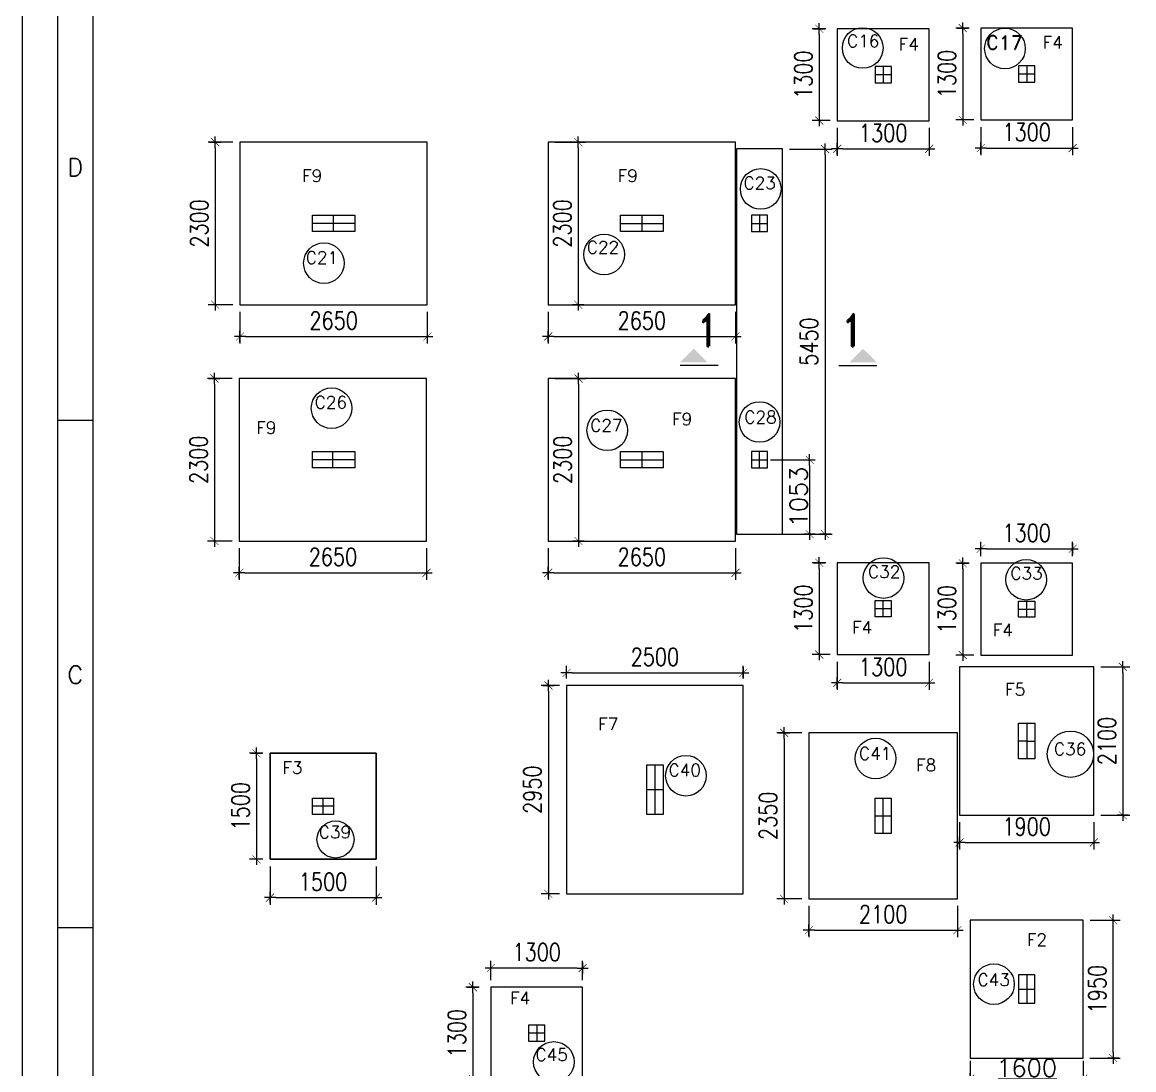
# Model space of a CAD drawing. Extents: x -135417 to 231627, y -456934 to -124458.
# Drawn here: x -59519 to -43793, y -256289 to -241468 of the extents above; entities that cross this region are included whole.
import ezdxf
from ezdxf.enums import TextEntityAlignment as Align

# ---------------------------------------------------------------- set-up
doc = ezdxf.new("R2010")
doc.units = 0
doc.header["$LTSCALE"] = 1000
doc.header["$MEASUREMENT"] = 0
doc.layers.get('0').update_dxf_attribs({"linetype": 'CONTINUOUS'})
doc.layers.get('DEFPOINTS').update_dxf_attribs({"linetype": 'CONTINUOUS'})
for name, color, linetype in [('CENLI', 8, 'CONTINUOUS'), ('CIR', 1, 'CONTINUOUS'), ('CO', 3, 'CONTINUOUS'), ('COL-TEXT', 4, 'CONTINUOUS'), ('DIM', 9, 'CONTINUOUS'), ('ECPL', 5, 'CONTINUOUS'), ('FOOT', 4, 'CONTINUOUS'), ('SECT', 6, 'CONTINUOUS'), ('TXT1', 2, 'CONTINUOUS')]:
    doc.layers.add(name, color=color, linetype=linetype)
doc.styles.add('RO', font='romans.shx', dxfattribs={"width": 0.8, "height": 250})
doc.styles.add('ROMAND', font='romand.shx')
doc.styles.add('ROMANS', font='r.shx', dxfattribs={"height": 250})
doc.styles.add('STYLE1', font='romans.shx', dxfattribs={"height": 150})
doc.dimstyles.new('1', dxfattribs={"dimtxt": 150, "dimasz": 100, "dimexe": 50, "dimexo": 50, "dimgap": 50, "dimtad": 1, "dimdec": 0, "dimzin": 1, "dimtxsty": 'STYLE1', "dimblk1": 'ARCHTICK', "dimblk2": 'ARCHTICK', "dimsah": 1, "dimcen": 0, "dimdle": 50, "dimclrd": 7, "dimclre": 7, "dimclrt": 7, "dimazin": 3, "dimtfac": 1, "dimtdec": 0, "dimtofl": 0, "dimtmove": 0, "dimatfit": 3, "dimtolj": 1, "dimtzin": 1})
doc.dimstyles.new('INT25', dxfattribs={"dimscale": 0, "dimtxt": 150, "dimasz": 80, "dimexe": 100, "dimexo": 100, "dimgap": 100, "dimtad": 1, "dimdec": 0, "dimzin": 1, "dimtxsty": 'RO', "dimblk": 'DIMTICK', "dimcen": -100, "dimclrd": 5, "dimclre": 5, "dimclrt": 4, "dimazin": 3, "dimtfac": 1, "dimtdec": 0, "dimtix": 1, "dimtofl": 0, "dimtmove": 0, "dimatfit": 3, "dimtolj": 1, "dimtzin": 0})

# ---------------------------------------------------------------- blocks, each defined once
blk = doc.blocks.new('DIMTICK')
for p, q in [((-1, 0), (1, 0)), ((0, 1), (0, -1))]:
    blk.add_line(p, q)
at = {"color": 2, "const_width": 0.1}
blk.add_lwpolyline([(0.71, 0.71), (-0.71, -0.71)], dxfattribs=at)
blk = doc.blocks.new('*D340')
at = {"color": 5, "linetype": 'BYBLOCK'}
for p, q in [((-56113, -251811), (-56305, -251811)), ((-56205, -251891), (-56205, -253231)), ((-56113, -253311), (-56305, -253311))]:
    blk.add_line(p, q, dxfattribs=at)
at = {"layer": 'DEFPOINTS', "color": 0, "linetype": 'BYBLOCK'}
for p in [(-56013, -251811), (-56205, -253311), (-56013, -253311)]:
    blk.add_point(p, dxfattribs=at)
at = {"color": 5, "linetype": 'BYBLOCK', "xscale": 80, "yscale": 80, "zscale": 80}
for p, rotation in [((-56205, -251811), 90), ((-56205, -253311), 270)]:
    blk.add_blockref('DIMTICK', p, dxfattribs=dict(at, rotation=rotation))
at = {"color": 4, "linetype": 'BYBLOCK', "insert": (-56430, -252561), "char_height": 250, "attachment_point": 5, "rotation": 90, "style": 'RO'}
blk.add_mtext('\\A1;1500', dxfattribs=at)
blk = doc.blocks.new('*D341')
at = {"color": 5, "linetype": 'BYBLOCK'}
for p, q in [((-51918, -250851), (-52175, -250851)), ((-52075, -250931), (-52075, -253721)), ((-51918, -253801), (-52175, -253801))]:
    blk.add_line(p, q, dxfattribs=at)
at = {"layer": 'DEFPOINTS', "color": 0, "linetype": 'BYBLOCK'}
for p in [(-51818, -250851), (-52075, -253801), (-51818, -253801)]:
    blk.add_point(p, dxfattribs=at)
at = {"color": 5, "linetype": 'BYBLOCK', "xscale": 80, "yscale": 80, "zscale": 80}
for p, rotation in [((-52075, -250851), 90), ((-52075, -253801), 270)]:
    blk.add_blockref('DIMTICK', p, dxfattribs=dict(at, rotation=rotation))
at = {"color": 4, "linetype": 'BYBLOCK', "insert": (-52300, -252326), "char_height": 250, "attachment_point": 5, "rotation": 90, "style": 'RO'}
blk.add_mtext('\\A1;2950', dxfattribs=at)
blk = doc.blocks.new('*D342')
at = {"color": 5, "linetype": 'BYBLOCK'}
for p, q in [((-48488, -251521), (-48841, -251521)), ((-48741, -251601), (-48741, -253791)), ((-48488, -253871), (-48841, -253871))]:
    blk.add_line(p, q, dxfattribs=at)
at = {"layer": 'DEFPOINTS', "color": 0, "linetype": 'BYBLOCK'}
for p in [(-48388, -251521), (-48741, -253871), (-48388, -253871)]:
    blk.add_point(p, dxfattribs=at)
at = {"color": 5, "linetype": 'BYBLOCK', "xscale": 80, "yscale": 80, "zscale": 80}
for p, rotation in [((-48741, -251521), 90), ((-48741, -253871), 270)]:
    blk.add_blockref('DIMTICK', p, dxfattribs=dict(at, rotation=rotation))
at = {"color": 4, "linetype": 'BYBLOCK', "insert": (-48966, -252696), "char_height": 250, "attachment_point": 5, "rotation": 90, "style": 'RO'}
blk.add_mtext('\\A1;2350', dxfattribs=at)
blk = doc.blocks.new('*D353')
at = {"color": 5, "linetype": 'BYBLOCK'}
for p, q in [((-53052, -255121), (-53244, -255121)), ((-53144, -255201), (-53144, -256341)), ((-52990, -256421), (-53244, -256421))]:
    blk.add_line(p, q, dxfattribs=at)
at = {"layer": 'DEFPOINTS', "color": 0, "linetype": 'BYBLOCK'}
for p in [(-52952, -255121), (-53144, -256421), (-52890, -256421)]:
    blk.add_point(p, dxfattribs=at)
at = {"color": 5, "linetype": 'BYBLOCK', "xscale": 80, "yscale": 80, "zscale": 80}
for p, rotation in [((-53144, -255121), 90), ((-53144, -256421), 270)]:
    blk.add_blockref('DIMTICK', p, dxfattribs=dict(at, rotation=rotation))
at = {"color": 4, "linetype": 'BYBLOCK', "insert": (-53369, -255771), "char_height": 250, "attachment_point": 5, "rotation": 90, "style": 'RO'}
blk.add_mtext('\\A1;1300', dxfattribs=at)
blk = doc.blocks.new('*D354')
at = {"color": 5, "linetype": 'BYBLOCK'}
for p, q in [((-44408, -254173), (-43985, -254173)), ((-44085, -256043), (-44085, -254253)), ((-44416, -256123), (-43985, -256123))]:
    blk.add_line(p, q, dxfattribs=at)
at = {"layer": 'DEFPOINTS', "color": 0, "linetype": 'BYBLOCK'}
for p in [(-44508, -254173), (-44085, -254173), (-44516, -256123)]:
    blk.add_point(p, dxfattribs=at)
at = {"color": 5, "linetype": 'BYBLOCK', "xscale": 80, "yscale": 80, "zscale": 80}
for p, rotation in [((-44085, -254173), 90), ((-44085, -256123), 270)]:
    blk.add_blockref('DIMTICK', p, dxfattribs=dict(at, rotation=rotation))
at = {"color": 4, "linetype": 'BYBLOCK', "insert": (-44310, -255148), "char_height": 250, "attachment_point": 5, "rotation": 90, "style": 'RO'}
blk.add_mtext('\\A1;1950', dxfattribs=at)
blk = doc.blocks.new('*D358')
at = {"color": 7, "linetype": 'BYBLOCK'}
for p, q in [((-46108, -256163), (-46108, -256497)), ((-44508, -256163), (-44508, -256497)), ((-46028, -256417), (-44588, -256417))]:
    blk.add_line(p, q, dxfattribs=at)
at = {"layer": 'DEFPOINTS', "color": 0, "linetype": 'BYBLOCK'}
for p in [(-46108, -256123), (-44508, -256123), (-44508, -256417)]:
    blk.add_point(p, dxfattribs=at)
at = {"color": 7, "linetype": 'BYBLOCK', "xscale": 80, "yscale": 80, "zscale": 80, "rotation": 180}
blk.add_blockref('DIMTICK', (-46108, -256417), dxfattribs=at)
at = {"color": 7, "linetype": 'BYBLOCK', "xscale": 80, "yscale": 80, "zscale": 80}
blk.add_blockref('DIMTICK', (-44508, -256417), dxfattribs=at)
at = {"color": 4, "linetype": 'BYBLOCK', "insert": (-45308, -256262), "char_height": 250, "attachment_point": 5, "style": 'ROMANS'}
blk.add_mtext('\\A1;1600', dxfattribs=at)
blk = doc.blocks.new('*D360')
at = {"color": 5, "linetype": 'BYBLOCK'}
for p, q in [((-48388, -253971), (-48388, -254414)), ((-46288, -253971), (-46288, -254414)), ((-48308, -254314), (-46368, -254314))]:
    blk.add_line(p, q, dxfattribs=at)
at = {"layer": 'DEFPOINTS', "color": 0, "linetype": 'BYBLOCK'}
for p in [(-48388, -253871), (-46288, -253871), (-46288, -254314)]:
    blk.add_point(p, dxfattribs=at)
at = {"color": 5, "linetype": 'BYBLOCK', "xscale": 80, "yscale": 80, "zscale": 80, "rotation": 180}
blk.add_blockref('DIMTICK', (-48388, -254314), dxfattribs=at)
at = {"color": 5, "linetype": 'BYBLOCK', "xscale": 80, "yscale": 80, "zscale": 80}
blk.add_blockref('DIMTICK', (-46288, -254314), dxfattribs=at)
at = {"color": 4, "linetype": 'BYBLOCK', "insert": (-47338, -254089), "char_height": 250, "attachment_point": 5, "style": 'RO'}
blk.add_mtext('\\A1;2100', dxfattribs=at)
blk = doc.blocks.new('*D361')
at = {"color": 5, "linetype": 'BYBLOCK'}
for p, q in [((-56013, -253411), (-56013, -253954)), ((-54513, -253411), (-54513, -253954)), ((-55933, -253854), (-54593, -253854))]:
    blk.add_line(p, q, dxfattribs=at)
at = {"layer": 'DEFPOINTS', "color": 0, "linetype": 'BYBLOCK'}
for p in [(-56013, -253311), (-54513, -253311), (-54513, -253854)]:
    blk.add_point(p, dxfattribs=at)
at = {"color": 5, "linetype": 'BYBLOCK', "xscale": 80, "yscale": 80, "zscale": 80, "rotation": 180}
blk.add_blockref('DIMTICK', (-56013, -253854), dxfattribs=at)
at = {"color": 5, "linetype": 'BYBLOCK', "xscale": 80, "yscale": 80, "zscale": 80}
blk.add_blockref('DIMTICK', (-54513, -253854), dxfattribs=at)
at = {"color": 4, "linetype": 'BYBLOCK', "insert": (-55263, -253629), "char_height": 250, "attachment_point": 5, "style": 'RO'}
blk.add_mtext('\\A1;1500', dxfattribs=at)
blk = doc.blocks.new('*D362')
at = {"color": 5, "linetype": 'BYBLOCK'}
for p, q in [((-52890, -255021), (-52890, -254750)), ((-51590, -255021), (-51590, -254750)), ((-51670, -254850), (-52810, -254850))]:
    blk.add_line(p, q, dxfattribs=at)
at = {"layer": 'DEFPOINTS', "color": 0, "linetype": 'BYBLOCK'}
for p in [(-52890, -254850), (-52890, -255121), (-51590, -255121)]:
    blk.add_point(p, dxfattribs=at)
at = {"color": 5, "linetype": 'BYBLOCK', "xscale": 80, "yscale": 80, "zscale": 80, "rotation": 180}
blk.add_blockref('DIMTICK', (-52890, -254850), dxfattribs=at)
at = {"color": 5, "linetype": 'BYBLOCK', "xscale": 80, "yscale": 80, "zscale": 80}
blk.add_blockref('DIMTICK', (-51590, -254850), dxfattribs=at)
at = {"color": 4, "linetype": 'BYBLOCK', "insert": (-52240, -254625), "char_height": 250, "attachment_point": 5, "style": 'RO'}
blk.add_mtext('\\A1;1300', dxfattribs=at)
blk = doc.blocks.new('*D369')
at = {"color": 5, "linetype": 'BYBLOCK'}
for p, q in [((-46120, -241551), (-46312, -241551)), ((-46212, -241631), (-46212, -242771)), ((-46058, -242851), (-46312, -242851))]:
    blk.add_line(p, q, dxfattribs=at)
at = {"layer": 'DEFPOINTS', "color": 0, "linetype": 'BYBLOCK'}
for p in [(-46020, -241551), (-46212, -242851), (-45958, -242851)]:
    blk.add_point(p, dxfattribs=at)
at = {"color": 5, "linetype": 'BYBLOCK', "xscale": 80, "yscale": 80, "zscale": 80}
for p, rotation in [((-46212, -241551), 90), ((-46212, -242851), 270)]:
    blk.add_blockref('DIMTICK', p, dxfattribs=dict(at, rotation=rotation))
at = {"color": 4, "linetype": 'BYBLOCK', "insert": (-46437, -242201), "char_height": 250, "attachment_point": 5, "rotation": 90, "style": 'RO'}
blk.add_mtext('\\A1;1300', dxfattribs=at)
blk = doc.blocks.new('*D370')
at = {"color": 5, "linetype": 'BYBLOCK'}
for p, q in [((-48150, -241561), (-48342, -241561)), ((-48242, -241641), (-48242, -242781)), ((-48088, -242861), (-48342, -242861))]:
    blk.add_line(p, q, dxfattribs=at)
at = {"layer": 'DEFPOINTS', "color": 0, "linetype": 'BYBLOCK'}
for p in [(-48050, -241561), (-48242, -242861), (-47988, -242861)]:
    blk.add_point(p, dxfattribs=at)
at = {"color": 5, "linetype": 'BYBLOCK', "xscale": 80, "yscale": 80, "zscale": 80}
for p, rotation in [((-48242, -241561), 90), ((-48242, -242861), 270)]:
    blk.add_blockref('DIMTICK', p, dxfattribs=dict(at, rotation=rotation))
at = {"color": 4, "linetype": 'BYBLOCK', "insert": (-48467, -242211), "char_height": 250, "attachment_point": 5, "rotation": 90, "style": 'RO'}
blk.add_mtext('\\A1;1300', dxfattribs=at)
blk = doc.blocks.new('*D375')
at = {"color": 5, "linetype": 'BYBLOCK'}
for p, q in [((-48663, -243262), (-48061, -243262)), ((-48161, -243342), (-48161, -248632)), ((-48663, -248712), (-48061, -248712))]:
    blk.add_line(p, q, dxfattribs=at)
at = {"layer": 'DEFPOINTS', "color": 0, "linetype": 'BYBLOCK'}
for p in [(-48763, -243262), (-48763, -248712), (-48161, -248712)]:
    blk.add_point(p, dxfattribs=at)
at = {"color": 5, "linetype": 'BYBLOCK', "xscale": 80, "yscale": 80, "zscale": 80}
for p, rotation in [((-48161, -243262), 90), ((-48161, -248712), 270)]:
    blk.add_blockref('DIMTICK', p, dxfattribs=dict(at, rotation=rotation))
at = {"color": 4, "linetype": 'BYBLOCK', "insert": (-48386, -245987), "char_height": 250, "attachment_point": 5, "rotation": 90, "style": 'RO'}
blk.add_mtext('\\A1;5450', dxfattribs=at)
blk = doc.blocks.new('*D378')
at = {"color": 7, "linetype": 'BYBLOCK'}
for p, q in [((-48933, -247659), (-48299, -247659)), ((-48379, -247739), (-48379, -248632)), ((-48933, -248712), (-48299, -248712))]:
    blk.add_line(p, q, dxfattribs=at)
at = {"layer": 'DEFPOINTS', "color": 0, "linetype": 'BYBLOCK'}
for p in [(-48973, -247659), (-48973, -248712), (-48379, -248712)]:
    blk.add_point(p, dxfattribs=at)
at = {"color": 7, "linetype": 'BYBLOCK', "xscale": 80, "yscale": 80, "zscale": 80}
for p, rotation in [((-48379, -247659), 90), ((-48379, -248712), 270)]:
    blk.add_blockref('DIMTICK', p, dxfattribs=dict(at, rotation=rotation))
at = {"color": 4, "linetype": 'BYBLOCK', "insert": (-48534, -248185), "char_height": 250, "attachment_point": 5, "rotation": 90, "style": 'ROMANS'}
blk.add_mtext('\\A1;1053', dxfattribs=at)
blk = doc.blocks.new('*D379')
at = {"color": 5, "linetype": 'BYBLOCK'}
for p, q in [((-55348, -246509), (-55699, -246509)), ((-55599, -246589), (-55599, -248729)), ((-55348, -248809), (-55699, -248809))]:
    blk.add_line(p, q, dxfattribs=at)
at = {"layer": 'DEFPOINTS', "color": 0, "linetype": 'BYBLOCK'}
for p in [(-55248, -246509), (-55599, -248809), (-55248, -248809)]:
    blk.add_point(p, dxfattribs=at)
at = {"color": 5, "linetype": 'BYBLOCK', "xscale": 80, "yscale": 80, "zscale": 80}
for p, rotation in [((-55599, -246509), 90), ((-55599, -248809), 270)]:
    blk.add_blockref('DIMTICK', p, dxfattribs=dict(at, rotation=rotation))
at = {"color": 4, "linetype": 'BYBLOCK', "insert": (-55824, -247659), "char_height": 250, "attachment_point": 5, "rotation": 90, "style": 'RO'}
blk.add_mtext('\\A1;2300', dxfattribs=at)
blk = doc.blocks.new('*D380')
at = {"color": 5, "linetype": 'BYBLOCK'}
for p, q in [((-51978, -246509), (-51548, -246509)), ((-51648, -246589), (-51648, -248729)), ((-51978, -248809), (-51548, -248809))]:
    blk.add_line(p, q, dxfattribs=at)
at = {"layer": 'DEFPOINTS', "color": 0, "linetype": 'BYBLOCK'}
for p in [(-52078, -246509), (-52078, -248809), (-51648, -248809)]:
    blk.add_point(p, dxfattribs=at)
at = {"color": 5, "linetype": 'BYBLOCK', "xscale": 80, "yscale": 80, "zscale": 80}
for p, rotation in [((-51648, -246509), 90), ((-51648, -248809), 270)]:
    blk.add_blockref('DIMTICK', p, dxfattribs=dict(at, rotation=rotation))
at = {"color": 4, "linetype": 'BYBLOCK', "insert": (-51873, -247659), "char_height": 250, "attachment_point": 5, "rotation": 90, "style": 'RO'}
blk.add_mtext('\\A1;2300', dxfattribs=at)
blk = doc.blocks.new('*D383')
at = {"color": 5, "linetype": 'BYBLOCK'}
for p, q in [((-47988, -250516), (-47988, -250914)), ((-46688, -250516), (-46688, -250914)), ((-47908, -250814), (-46768, -250814))]:
    blk.add_line(p, q, dxfattribs=at)
at = {"layer": 'DEFPOINTS', "color": 0, "linetype": 'BYBLOCK'}
for p in [(-47988, -250416), (-46688, -250416), (-46688, -250814)]:
    blk.add_point(p, dxfattribs=at)
at = {"color": 5, "linetype": 'BYBLOCK', "xscale": 80, "yscale": 80, "zscale": 80, "rotation": 180}
blk.add_blockref('DIMTICK', (-47988, -250814), dxfattribs=at)
at = {"color": 5, "linetype": 'BYBLOCK', "xscale": 80, "yscale": 80, "zscale": 80}
blk.add_blockref('DIMTICK', (-46688, -250814), dxfattribs=at)
at = {"color": 4, "linetype": 'BYBLOCK', "insert": (-47338, -250589), "char_height": 250, "attachment_point": 5, "style": 'RO'}
blk.add_mtext('\\A1;1300', dxfattribs=at)
blk = doc.blocks.new('*D384')
at = {"color": 5, "linetype": 'BYBLOCK'}
for p, q in [((-51818, -250751), (-51818, -250574)), ((-49318, -250751), (-49318, -250574)), ((-51738, -250674), (-49398, -250674))]:
    blk.add_line(p, q, dxfattribs=at)
at = {"layer": 'DEFPOINTS', "color": 0, "linetype": 'BYBLOCK'}
for p in [(-49318, -250674), (-51818, -250851), (-49318, -250851)]:
    blk.add_point(p, dxfattribs=at)
at = {"color": 5, "linetype": 'BYBLOCK', "xscale": 80, "yscale": 80, "zscale": 80, "rotation": 180}
blk.add_blockref('DIMTICK', (-51818, -250674), dxfattribs=at)
at = {"color": 5, "linetype": 'BYBLOCK', "xscale": 80, "yscale": 80, "zscale": 80}
blk.add_blockref('DIMTICK', (-49318, -250674), dxfattribs=at)
at = {"color": 4, "linetype": 'BYBLOCK', "insert": (-50568, -250449), "char_height": 250, "attachment_point": 5, "style": 'RO'}
blk.add_mtext('\\A1;2500', dxfattribs=at)
blk = doc.blocks.new('*D385')
at = {"color": 5, "linetype": 'BYBLOCK'}
for p, q in [((-44258, -250588), (-43848, -250588)), ((-43948, -250668), (-43948, -252608)), ((-44258, -252688), (-43848, -252688))]:
    blk.add_line(p, q, dxfattribs=at)
at = {"layer": 'DEFPOINTS', "color": 0, "linetype": 'BYBLOCK'}
for p in [(-44358, -250588), (-44358, -252688), (-43948, -252688)]:
    blk.add_point(p, dxfattribs=at)
at = {"color": 5, "linetype": 'BYBLOCK', "xscale": 80, "yscale": 80, "zscale": 80}
for p, rotation in [((-43948, -250588), 90), ((-43948, -252688), 270)]:
    blk.add_blockref('DIMTICK', p, dxfattribs=dict(at, rotation=rotation))
at = {"color": 4, "linetype": 'BYBLOCK', "insert": (-44173, -251638), "char_height": 250, "attachment_point": 5, "rotation": 90, "style": 'RO'}
blk.add_mtext('\\A1;2100', dxfattribs=at)
blk = doc.blocks.new('*D390')
at = {"color": 5, "linetype": 'BYBLOCK'}
for p, q in [((-46258, -252788), (-46258, -253173)), ((-44358, -252788), (-44358, -253173)), ((-46178, -253073), (-44438, -253073))]:
    blk.add_line(p, q, dxfattribs=at)
at = {"layer": 'DEFPOINTS', "color": 0, "linetype": 'BYBLOCK'}
for p in [(-46258, -252688), (-44358, -252688), (-44358, -253073)]:
    blk.add_point(p, dxfattribs=at)
at = {"color": 5, "linetype": 'BYBLOCK', "xscale": 80, "yscale": 80, "zscale": 80, "rotation": 180}
blk.add_blockref('DIMTICK', (-46258, -253073), dxfattribs=at)
at = {"color": 5, "linetype": 'BYBLOCK', "xscale": 80, "yscale": 80, "zscale": 80}
blk.add_blockref('DIMTICK', (-44358, -253073), dxfattribs=at)
at = {"color": 4, "linetype": 'BYBLOCK', "insert": (-45308, -252848), "char_height": 250, "attachment_point": 5, "style": 'RO'}
blk.add_mtext('\\A1;1900', dxfattribs=at)
blk = doc.blocks.new('*D393')
at = {"color": 5, "linetype": 'BYBLOCK'}
for p, q in [((-46120, -249123), (-46312, -249123)), ((-46212, -249203), (-46212, -250343)), ((-46058, -250423), (-46312, -250423))]:
    blk.add_line(p, q, dxfattribs=at)
at = {"layer": 'DEFPOINTS', "color": 0, "linetype": 'BYBLOCK'}
for p in [(-46020, -249123), (-46212, -250423), (-45958, -250423)]:
    blk.add_point(p, dxfattribs=at)
at = {"color": 5, "linetype": 'BYBLOCK', "xscale": 80, "yscale": 80, "zscale": 80}
for p, rotation in [((-46212, -249123), 90), ((-46212, -250423), 270)]:
    blk.add_blockref('DIMTICK', p, dxfattribs=dict(at, rotation=rotation))
at = {"color": 4, "linetype": 'BYBLOCK', "insert": (-46437, -249773), "char_height": 250, "attachment_point": 5, "rotation": 90, "style": 'RO'}
blk.add_mtext('\\A1;1300', dxfattribs=at)
blk = doc.blocks.new('*D394')
at = {"color": 5, "linetype": 'BYBLOCK'}
for p, q in [((-48150, -249116), (-48342, -249116)), ((-48242, -249196), (-48242, -250336)), ((-48088, -250416), (-48342, -250416))]:
    blk.add_line(p, q, dxfattribs=at)
at = {"layer": 'DEFPOINTS', "color": 0, "linetype": 'BYBLOCK'}
for p in [(-48050, -249116), (-48242, -250416), (-47988, -250416)]:
    blk.add_point(p, dxfattribs=at)
at = {"color": 5, "linetype": 'BYBLOCK', "xscale": 80, "yscale": 80, "zscale": 80}
for p, rotation in [((-48242, -249116), 90), ((-48242, -250416), 270)]:
    blk.add_blockref('DIMTICK', p, dxfattribs=dict(at, rotation=rotation))
at = {"color": 4, "linetype": 'BYBLOCK', "insert": (-48467, -249766), "char_height": 250, "attachment_point": 5, "rotation": 90, "style": 'RO'}
blk.add_mtext('\\A1;1300', dxfattribs=at)
blk = doc.blocks.new('*D395')
at = {"color": 5, "linetype": 'BYBLOCK'}
for p, q in [((-52078, -248909), (-52078, -249358)), ((-49428, -248909), (-49428, -249358)), ((-51998, -249258), (-49508, -249258))]:
    blk.add_line(p, q, dxfattribs=at)
at = {"layer": 'DEFPOINTS', "color": 0, "linetype": 'BYBLOCK'}
for p in [(-52078, -248809), (-49428, -248809), (-49428, -249258)]:
    blk.add_point(p, dxfattribs=at)
at = {"color": 5, "linetype": 'BYBLOCK', "xscale": 80, "yscale": 80, "zscale": 80, "rotation": 180}
blk.add_blockref('DIMTICK', (-52078, -249258), dxfattribs=at)
at = {"color": 5, "linetype": 'BYBLOCK', "xscale": 80, "yscale": 80, "zscale": 80}
blk.add_blockref('DIMTICK', (-49428, -249258), dxfattribs=at)
at = {"color": 4, "linetype": 'BYBLOCK', "insert": (-50753, -249033), "char_height": 250, "attachment_point": 5, "style": 'RO'}
blk.add_mtext('\\A1;2650', dxfattribs=at)
blk = doc.blocks.new('*D396')
at = {"color": 5, "linetype": 'BYBLOCK'}
for p, q in [((-55248, -248909), (-55248, -249358)), ((-52598, -248909), (-52598, -249358)), ((-55168, -249258), (-52678, -249258))]:
    blk.add_line(p, q, dxfattribs=at)
at = {"layer": 'DEFPOINTS', "color": 0, "linetype": 'BYBLOCK'}
for p in [(-55248, -248809), (-52598, -248809), (-52598, -249258)]:
    blk.add_point(p, dxfattribs=at)
at = {"color": 5, "linetype": 'BYBLOCK', "xscale": 80, "yscale": 80, "zscale": 80, "rotation": 180}
blk.add_blockref('DIMTICK', (-55248, -249258), dxfattribs=at)
at = {"color": 5, "linetype": 'BYBLOCK', "xscale": 80, "yscale": 80, "zscale": 80}
blk.add_blockref('DIMTICK', (-52598, -249258), dxfattribs=at)
at = {"color": 4, "linetype": 'BYBLOCK', "insert": (-53923, -249033), "char_height": 250, "attachment_point": 5, "style": 'RO'}
blk.add_mtext('\\A1;2650', dxfattribs=at)
blk = doc.blocks.new('*D397')
at = {"color": 5, "linetype": 'BYBLOCK'}
for p, q in [((-45958, -249023), (-45958, -248818)), ((-45878, -248918), (-44738, -248918)), ((-44658, -249023), (-44658, -248818))]:
    blk.add_line(p, q, dxfattribs=at)
at = {"layer": 'DEFPOINTS', "color": 0, "linetype": 'BYBLOCK'}
for p in [(-44658, -248918), (-45958, -249123), (-44658, -249123)]:
    blk.add_point(p, dxfattribs=at)
at = {"color": 5, "linetype": 'BYBLOCK', "xscale": 80, "yscale": 80, "zscale": 80, "rotation": 180}
blk.add_blockref('DIMTICK', (-45958, -248918), dxfattribs=at)
at = {"color": 5, "linetype": 'BYBLOCK', "xscale": 80, "yscale": 80, "zscale": 80}
blk.add_blockref('DIMTICK', (-44658, -248918), dxfattribs=at)
at = {"color": 4, "linetype": 'BYBLOCK', "insert": (-45308, -248693), "char_height": 250, "attachment_point": 5, "style": 'RO'}
blk.add_mtext('\\A1;1300', dxfattribs=at)
blk = doc.blocks.new('*D406')
at = {"color": 5, "linetype": 'BYBLOCK'}
for p, q in [((-55338, -243165), (-55689, -243165)), ((-55589, -243245), (-55589, -245385)), ((-55338, -245465), (-55689, -245465))]:
    blk.add_line(p, q, dxfattribs=at)
at = {"layer": 'DEFPOINTS', "color": 0, "linetype": 'BYBLOCK'}
for p in [(-55238, -243165), (-55589, -245465), (-55238, -245465)]:
    blk.add_point(p, dxfattribs=at)
at = {"color": 5, "linetype": 'BYBLOCK', "xscale": 80, "yscale": 80, "zscale": 80}
for p, rotation in [((-55589, -243165), 90), ((-55589, -245465), 270)]:
    blk.add_blockref('DIMTICK', p, dxfattribs=dict(at, rotation=rotation))
at = {"color": 4, "linetype": 'BYBLOCK', "insert": (-55814, -244315), "char_height": 250, "attachment_point": 5, "rotation": 90, "style": 'RO'}
blk.add_mtext('\\A1;2300', dxfattribs=at)
blk = doc.blocks.new('*D408')
at = {"color": 5, "linetype": 'BYBLOCK'}
for p, q in [((-51978, -243165), (-51552, -243165)), ((-51652, -243245), (-51652, -245385)), ((-51978, -245465), (-51552, -245465))]:
    blk.add_line(p, q, dxfattribs=at)
at = {"layer": 'DEFPOINTS', "color": 0, "linetype": 'BYBLOCK'}
for p in [(-52078, -243165), (-52078, -245465), (-51652, -245465)]:
    blk.add_point(p, dxfattribs=at)
at = {"color": 5, "linetype": 'BYBLOCK', "xscale": 80, "yscale": 80, "zscale": 80}
for p, rotation in [((-51652, -243165), 90), ((-51652, -245465), 270)]:
    blk.add_blockref('DIMTICK', p, dxfattribs=dict(at, rotation=rotation))
at = {"color": 4, "linetype": 'BYBLOCK', "insert": (-51877, -244315), "char_height": 250, "attachment_point": 5, "rotation": 90, "style": 'RO'}
blk.add_mtext('\\A1;2300', dxfattribs=at)
blk = doc.blocks.new('*D409')
at = {"color": 5, "linetype": 'BYBLOCK'}
for p, q in [((-55238, -245565), (-55238, -246014)), ((-52588, -245565), (-52588, -246014)), ((-55158, -245914), (-52668, -245914))]:
    blk.add_line(p, q, dxfattribs=at)
at = {"layer": 'DEFPOINTS', "color": 0, "linetype": 'BYBLOCK'}
for p in [(-55238, -245465), (-52588, -245465), (-52588, -245914)]:
    blk.add_point(p, dxfattribs=at)
at = {"color": 5, "linetype": 'BYBLOCK', "xscale": 80, "yscale": 80, "zscale": 80, "rotation": 180}
blk.add_blockref('DIMTICK', (-55238, -245914), dxfattribs=at)
at = {"color": 5, "linetype": 'BYBLOCK', "xscale": 80, "yscale": 80, "zscale": 80}
blk.add_blockref('DIMTICK', (-52588, -245914), dxfattribs=at)
at = {"color": 4, "linetype": 'BYBLOCK', "insert": (-53913, -245689), "char_height": 250, "attachment_point": 5, "style": 'RO'}
blk.add_mtext('\\A1;2650', dxfattribs=at)
blk = doc.blocks.new('*D410')
at = {"color": 5, "linetype": 'BYBLOCK'}
for p, q in [((-52078, -245565), (-52078, -246014)), ((-49428, -245565), (-49428, -246014)), ((-51998, -245914), (-49508, -245914))]:
    blk.add_line(p, q, dxfattribs=at)
at = {"layer": 'DEFPOINTS', "color": 0, "linetype": 'BYBLOCK'}
for p in [(-52078, -245465), (-49428, -245465), (-49428, -245914)]:
    blk.add_point(p, dxfattribs=at)
at = {"color": 5, "linetype": 'BYBLOCK', "xscale": 80, "yscale": 80, "zscale": 80, "rotation": 180}
blk.add_blockref('DIMTICK', (-52078, -245914), dxfattribs=at)
at = {"color": 5, "linetype": 'BYBLOCK', "xscale": 80, "yscale": 80, "zscale": 80}
blk.add_blockref('DIMTICK', (-49428, -245914), dxfattribs=at)
at = {"color": 4, "linetype": 'BYBLOCK', "insert": (-50753, -245689), "char_height": 250, "attachment_point": 5, "style": 'RO'}
blk.add_mtext('\\A1;2650', dxfattribs=at)
blk = doc.blocks.new('*D415')
at = {"color": 5, "linetype": 'BYBLOCK'}
for p, q in [((-47988, -242961), (-47988, -243359)), ((-46688, -242961), (-46688, -243359)), ((-47908, -243259), (-46768, -243259))]:
    blk.add_line(p, q, dxfattribs=at)
at = {"layer": 'DEFPOINTS', "color": 0, "linetype": 'BYBLOCK'}
for p in [(-47988, -242861), (-46688, -242861), (-46688, -243259)]:
    blk.add_point(p, dxfattribs=at)
at = {"color": 5, "linetype": 'BYBLOCK', "xscale": 80, "yscale": 80, "zscale": 80, "rotation": 180}
blk.add_blockref('DIMTICK', (-47988, -243259), dxfattribs=at)
at = {"color": 5, "linetype": 'BYBLOCK', "xscale": 80, "yscale": 80, "zscale": 80}
blk.add_blockref('DIMTICK', (-46688, -243259), dxfattribs=at)
at = {"color": 4, "linetype": 'BYBLOCK', "insert": (-47338, -243034), "char_height": 250, "attachment_point": 5, "style": 'RO'}
blk.add_mtext('\\A1;1300', dxfattribs=at)
blk = doc.blocks.new('*D416')
at = {"color": 5, "linetype": 'BYBLOCK'}
for p, q in [((-45958, -242951), (-45958, -243348)), ((-44658, -242951), (-44658, -243348)), ((-45878, -243248), (-44738, -243248))]:
    blk.add_line(p, q, dxfattribs=at)
at = {"layer": 'DEFPOINTS', "color": 0, "linetype": 'BYBLOCK'}
for p in [(-45958, -242851), (-44658, -242851), (-44658, -243248)]:
    blk.add_point(p, dxfattribs=at)
at = {"color": 5, "linetype": 'BYBLOCK', "xscale": 80, "yscale": 80, "zscale": 80, "rotation": 180}
blk.add_blockref('DIMTICK', (-45958, -243248), dxfattribs=at)
at = {"color": 5, "linetype": 'BYBLOCK', "xscale": 80, "yscale": 80, "zscale": 80}
blk.add_blockref('DIMTICK', (-44658, -243248), dxfattribs=at)
at = {"color": 4, "linetype": 'BYBLOCK', "insert": (-45308, -243023), "char_height": 250, "attachment_point": 5, "style": 'RO'}
blk.add_mtext('\\A1;1300', dxfattribs=at)

msp = doc.modelspace()

# ---------------------------------------------------------------- linework, layer by layer
at = {"flags": 128}
msp.add_lwpolyline([(-59518.7969, -269635.7255), (24628.7924, -269635.7255), (24628.7924, -210202.1131), (-59518.7969, -210202.1131)], close=True, dxfattribs=at)
at = {"layer": 'CENLI'}
for p, q in [((-47337.8261, -242096.1446), (-47337.8261, -242326.1446)), ((-45307.8184, -242085.8844), (-45307.8184, -242315.8844)), ((-47222.8261, -242211.1446), (-47452.8261, -242211.1446)), ((-45192.8184, -242200.8844), (-45422.8184, -242200.8844)), ((-55112.9818, -244429.7852), (-55112.9818, -244199.7852)), ((-50752.9818, -244199.7852), (-50752.9818, -244429.7852)), ((-49087.9818, -244199.7852), (-49087.9818, -244429.7852)), ((-54812.9818, -244314.7852), (-55412.9818, -244314.7852)), ((-51052.9818, -244314.7852), (-50452.9818, -244314.7852)), ((-49202.9818, -244314.7852), (-48972.9818, -244314.7852)), ((-54812.9818, -247658.7852), (-55412.9818, -247658.7852)), ((-55122.9818, -247773.7852), (-55122.9818, -247543.7852)), ((-51052.9818, -247658.7852), (-50452.9818, -247658.7852)), ((-50752.9818, -247543.7852), (-50752.9818, -247773.7852)), ((-49412.9408, -248711.7852), (-49412.9408, -247543.7852)), ((-49202.8998, -247658.7852), (-48972.9818, -247658.7852)), ((-49087.9408, -247773.7852), (-49087.9408, -247543.7852)), ((-48762.9408, -247773.7852), (-48762.9408, -247543.7852)), ((-49412.9408, -248711.7852), (-48972.9818, -248711.7852)), ((-47337.9818, -249880.9546), (-47337.9818, -249650.9546)), ((-45307.9818, -249887.6861), (-45307.9818, -249657.6861)), ((-47222.9818, -249765.9546), (-47452.9818, -249765.9546)), ((-45422.9818, -249772.6861), (-45192.9818, -249772.6861)), ((-45307.9818, -251387.6861), (-45307.9818, -251887.6861)), ((-45307.9818, -251637.6861), (-45422.9818, -251637.6861)), ((-45307.9818, -251637.6861), (-45192.9818, -251637.6861)), ((-50567.9818, -251975.7852), (-50567.9818, -252675.7852)), ((-50682.9818, -252325.7852), (-50452.9818, -252325.7852)), ((-55262.9818, -252675.7852), (-55262.9818, -252445.7852)), ((-47337.9818, -252945.7852), (-47337.9818, -252445.7852)), ((-55112.9818, -252560.7852), (-55412.9818, -252560.7852)), ((-47452.9818, -252695.7852), (-47222.9818, -252695.7852)), ((-45307.9818, -254947.6861), (-45307.9818, -255347.6861)), ((-45422.9818, -255147.6861), (-45192.9818, -255147.6861)), ((-52239.9818, -255655.7852), (-52239.9818, -255885.7852)), ((-52124.9818, -255770.7852), (-52354.9818, -255770.7852))]:
    msp.add_line(p, q, dxfattribs=at)
at = {"layer": 'CIR'}
for centre, radius in [((-47628.1876, -241832.7445), 287.5), ((-45615.5085, -241840.1063), 287.5), ((-49071.1149, -243827.593), 287.5), ((-51285.379, -244754.698), 287.5), ((-55250.3263, -244876.9442), 287.5), ((-55142.2182, -246929.3695), 287.5), ((-49086.6142, -247124.4965), 287.5), ((-51241.7311, -247242.2412), 287.5), ((-47332.7739, -249331.9554), 287.5), ((-45316.0787, -249356.009), 287.5), ((-47447.1347, -251886.0469), 287.5), ((-44689.1666, -251824.5906), 327.8456), ((-50128.8402, -252128.8604), 287.5), ((-55086.6827, -253030.8659), 262.2765), ((-45771.1122, -255077.8044), 287.5), ((-51997.3261, -256178.0432), 287.5)]:
    msp.add_circle(centre, radius, dxfattribs=at)
at = {"layer": 'CO'}
for p, q in [((-55412.9818, -244429.7852), (-55412.9818, -244199.7852)), ((-55412.9818, -244199.7852), (-54812.9818, -244199.7852)), ((-54812.9818, -244199.7852), (-54812.9818, -244429.7852)), ((-54812.9818, -244429.7852), (-55412.9818, -244429.7852))]:
    msp.add_line(p, q, dxfattribs=at)
for points in [[(-47452.8261, -242326.1446), (-47222.8261, -242326.1446), (-47222.8261, -242096.1446), (-47452.8261, -242096.1446)], [(-45422.8184, -242315.8844), (-45192.8184, -242315.8844), (-45192.8184, -242085.8844), (-45422.8184, -242085.8844)], [(-51052.9818, -244199.7852), (-50452.9818, -244199.7852), (-50452.9818, -244429.7852), (-51052.9818, -244429.7852)], [(-49202.9818, -244429.7852), (-48972.9818, -244429.7852), (-48972.9818, -244199.7852), (-49202.9818, -244199.7852)], [(-55412.9818, -247543.7852), (-54812.9818, -247543.7852), (-54812.9818, -247773.7852), (-55412.9818, -247773.7852)], [(-51052.9818, -247543.7852), (-50452.9818, -247543.7852), (-50452.9818, -247773.7852), (-51052.9818, -247773.7852)], [(-48972.9818, -247543.7852), (-49202.8998, -247543.7852), (-49202.8998, -247773.7852), (-48972.9818, -247773.7852)], [(-47452.9818, -249650.9546), (-47222.9818, -249650.9546), (-47222.9818, -249880.9546), (-47452.9818, -249880.9546)], [(-45422.9818, -249657.6861), (-45192.9818, -249657.6861), (-45192.9818, -249887.6861), (-45422.9818, -249887.6861)], [(-45422.9818, -251387.6861), (-45192.9818, -251387.6861), (-45192.9818, -251887.6861), (-45422.9818, -251887.6861)], [(-50452.9818, -252675.7852), (-50682.9818, -252675.7852), (-50682.9818, -251975.7852), (-50452.9818, -251975.7852)], [(-55412.9818, -252445.7852), (-55112.9818, -252445.7852), (-55112.9818, -252675.7852), (-55412.9818, -252675.7852)], [(-47452.9818, -252445.7852), (-47222.9818, -252445.7852), (-47222.9818, -252945.7852), (-47452.9818, -252945.7852)], [(-45192.9818, -254947.6861), (-45422.9818, -254947.6861), (-45422.9818, -255347.6861), (-45192.9818, -255347.6861)], [(-52354.9818, -255885.7852), (-52124.9818, -255885.7852), (-52124.9818, -255655.7852), (-52354.9818, -255655.7852)]]:
    msp.add_lwpolyline(points, close=True, dxfattribs=at)
at = {"layer": 'ECPL'}
for p, q in [((-59018.514, -247097.9794), (-58518.231, -247097.9794)), ((-59018.514, -254277.0395), (-58518.231, -254277.0395))]:
    msp.add_line(p, q, dxfattribs=at)
at = {"layer": 'ECPL', "color": 1}
for points in [[(-59018.514, -269135.4426), (24128.5095, -269135.4426), (24128.5095, -210702.396), (-59018.514, -210702.396)], [(-58518.231, -268635.1597), (23628.2266, -268635.1597), (23628.2266, -211202.6789), (-58518.231, -211202.6789)]]:
    msp.add_lwpolyline(points, close=True, dxfattribs=at)
at = {"layer": 'FOOT'}
for points in [[(-47987.8261, -242861.1446), (-46687.8261, -242861.1446), (-46687.8261, -241561.1446), (-47987.8261, -241561.1446)], [(-45957.8184, -242850.8844), (-44657.8184, -242850.8844), (-44657.8184, -241550.8844), (-45957.8184, -241550.8844)], [(-53787.9818, -245464.7852), (-53787.9818, -243164.7852), (-56437.9818, -243164.7852), (-56437.9818, -245464.7852)], [(-49427.9818, -245464.7852), (-49427.9818, -243164.7852), (-52077.9818, -243164.7852), (-52077.9818, -245464.7852)], [(-49412.9408, -248711.7852), (-48762.9408, -248711.7852), (-48762.9408, -243261.7852), (-49412.9408, -243261.7852)], [(-53797.9818, -248808.7852), (-53797.9818, -246508.7852), (-56447.9818, -246508.7852), (-56447.9818, -248808.7852)], [(-49427.9818, -248808.7852), (-49427.9818, -246508.7852), (-52077.9818, -246508.7852), (-52077.9818, -248808.7852)], [(-47987.9818, -250415.9546), (-46687.9818, -250415.9546), (-46687.9818, -249115.9546), (-47987.9818, -249115.9546)], [(-45957.9818, -250422.6861), (-44657.9818, -250422.6861), (-44657.9818, -249122.6861), (-45957.9818, -249122.6861)], [(-46257.9818, -252687.6861), (-44357.9818, -252687.6861), (-44357.9818, -250587.6861), (-46257.9818, -250587.6861)], [(-51817.9818, -253800.7852), (-49317.9818, -253800.7852), (-49317.9818, -250850.7852), (-51817.9818, -250850.7852)], [(-48387.9818, -253870.7852), (-46287.9818, -253870.7852), (-46287.9818, -251520.7852), (-48387.9818, -251520.7852)], [(-56012.9818, -253310.7852), (-54512.9818, -253310.7852), (-54512.9818, -251810.7852), (-56012.9818, -251810.7852)], [(-54512.9818, -253310.7852), (-56012.9818, -253310.7852), (-56012.9818, -251810.7852), (-54512.9818, -251810.7852)], [(-44507.9818, -256122.6861), (-44507.9818, -254172.6861), (-46107.9818, -254172.6861), (-46107.9818, -256122.6861)], [(-52889.9818, -256420.7852), (-51589.9818, -256420.7852), (-51589.9818, -255120.7852), (-52889.9818, -255120.7852)]]:
    msp.add_lwpolyline(points, close=True, dxfattribs=at)
at = {"layer": 'SECT'}
for p, q in [((-49673.3201, -246325.2722), (-50210.5204, -246325.2722)), ((-47965.9881, -246325.2722), (-47428.7878, -246325.2722))]:
    msp.add_line(p, q, dxfattribs=at)
for points in [[(-49823.1777, -246280.9244), (-50210.5204, -246280.9244), (-50016.2945, -246087.8077)], [(-47816.1305, -246280.9244), (-47428.7878, -246280.9244), (-47623.0137, -246087.8077)]]:
    msp.add_solid(points, dxfattribs=at)

# ---------------------------------------------------------------- texts
at = {"layer": 'COL-TEXT', "style": 'ROMAND'}
for s, height, p in [('C16', 175, (-47620.4374, -241822.1019)), ('F4', 175, (-46977.602, -241867.3971)), ('C17', 200, (-45621.3695, -241855.314)), ('F4', 175, (-44940.2486, -241841.4662)), ('F9', 175, (-55416.4168, -243727.7182)), ('F9', 175, (-50952.5043, -243727.7182)), ('C23', 175, (-49085.9288, -243831.1571)), ('C22', 175, (-51302.7637, -244740.9417)), ('C21', 175, (-55278.8286, -244885.6867)), ('C26', 175, (-55152.6236, -246933.0582)), ('F9', 175, (-50182.1404, -247171.0685)), ('C28', 175, (-49074.0236, -247143.4937)), ('F9', 175, (-56065.1454, -247292.5996)), ('C27', 175, (-51253.9163, -247260.4204)), ('C32', 175, (-47324.0975, -249331.1329)), ('C33', 175, (-45310.3222, -249352.1405)), ('F4', 175, (-47635.9041, -250118.5616)), ('F4', 175, (-45644.4059, -250156.4617)), ('F5', 175, (-45470.0531, -250995.2137)), ('F7', 175, (-51228.8028, -251486.3689)), ('C41', 175, (-47451.6147, -251902.2666)), ('C36', 175, (-44693.5484, -251838.5317)), ('F3', 175, (-55696.016, -252102.3641)), ('F8', 175, (-46730.5792, -252064.9883)), ('C40', 175, (-50144.8304, -252136.6747)), ('C39', 175, (-55094.4549, -253014.4829)), ('F2', 175, (-45162.3575, -254536.6575)), ('C43', 175, (-45774.0116, -255103.5896)), ('F4', 175, (-52474.2958, -255361.2318)), ('C45', 175, (-52027.7806, -256162.5272))]:
    msp.add_text(s, height=height, dxfattribs=at).set_placement(p, align=Align.CENTER)
at = {"layer": 'ECPL', "style": 'ROMANS'}
for s, p in [('D', (-58768.3725, -243520.9564)), ('C', (-58768.3725, -250700.0165))]:
    msp.add_text(s, height=250.1415, dxfattribs=at).set_placement(p, align=Align.MIDDLE)
at = {"layer": 'TXT1', "color": 2, "style": 'ROMAND', "width": 0.8}
for p in [(-49819.3185, -245826.5771), (-47775.4867, -245826.5771)]:
    msp.add_text('1', height=449.6611, dxfattribs=at).set_placement(p, align=Align.MIDDLE)

# ---------------------------------------------------------------- dimensions: what is measured, and where the dimension line sits
at = {"layer": 'CENLI'}
for base, p1, p2, angle, picture, middle in [((-48379.3278, -248711.7852), (-48972.9818, -247658.7852), (-48972.9818, -248711.7852), 90, '*D378', (-48534.3278, -248185.2852)), ((-44507.9818, -256416.8293), (-46107.9818, -256122.6861), (-44507.9818, -256122.6861), 180, '*D358', (-45307.9818, -256261.8293))]:
    dim = msp.add_linear_dim(base=base, p1=p1, p2=p2, angle=angle, dimstyle='1', override={"dimtxt": 200, "dimasz": 80, "dimexe": 80, "dimexo": 40, "dimgap": 30, "dimzin": 0, "dimtxsty": 'ROMANS', "dimblk": 'DIMTICK', "dimblk1": 'DIMTICK', "dimblk2": 'DIMTICK', "dimcen": -0.25, "dimdle": 0, "dimclrt": 4, "dimtix": 1, "dimtzin": 0}, dxfattribs=at)
    dim.commit()
    dim.dimension.update_dxf_attribs({"geometry": picture, "text_midpoint": middle})
at = {"layer": 'DIM'}
for base, p1, p2, angle, picture, middle in [((-48242.1435, -242861.1446), (-48049.6955, -241561.1446), (-47987.8261, -242861.1446), 90, '*D370', (-48467.1435, -242211.1446)), ((-46212.1358, -242850.8844), (-46019.6878, -241550.8844), (-45957.8184, -242850.8844), 90, '*D369', (-46437.1358, -242200.8844)), ((-51651.7696, -245464.7852), (-52077.9818, -243164.7852), (-52077.9818, -245464.7852), 90, '*D408', (-51876.7696, -244314.7852)), ((-48161.037, -248711.7852), (-48762.9408, -243261.7852), (-48762.9408, -248711.7852), 90, '*D375', (-48386.037, -245986.7852)), ((-49427.9818, -245913.5829), (-52077.9818, -245464.7852), (-49427.9818, -245464.7852), 180, '*D410', (-50752.9818, -245688.5829)), ((-51647.6349, -248808.7852), (-52077.9818, -246508.7852), (-52077.9818, -248808.7852), 90, '*D380', (-51872.6349, -247658.7852)), ((-49427.9818, -249257.5829), (-52077.9818, -248808.7852), (-49427.9818, -248808.7852), 180, '*D395', (-50752.9818, -249032.5829)), ((-48242.2992, -250415.9546), (-48049.8511, -249115.9546), (-47987.9818, -250415.9546), 90, '*D394', (-48467.2992, -249765.9546)), ((-46212.2992, -250422.6861), (-46019.8511, -249122.6861), (-45957.9818, -250422.6861), 90, '*D393', (-46437.2992, -249772.6861)), ((-43947.9416, -252687.6861), (-44357.9818, -250587.6861), (-44357.9818, -252687.6861), 90, '*D385', (-44172.9416, -251637.6861)), ((-52075.2799, -253800.7852), (-51817.9818, -250850.7852), (-51817.9818, -253800.7852), 90, '*D341', (-52300.2799, -252325.7852)), ((-48740.8703, -253870.7852), (-48387.9818, -251520.7852), (-48387.9818, -253870.7852), 90, '*D342', (-48965.8703, -252695.7852)), ((-56205.4298, -253310.7852), (-56012.9818, -251810.7852), (-56012.9818, -253310.7852), 90, '*D340', (-56430.4298, -252560.7852)), ((-44085.3835, -254172.6861), (-44516.2022, -256122.6861), (-44507.9818, -254172.6861), 90, '*D354', (-44310.3835, -255147.6861)), ((-53144.2992, -256420.7852), (-52951.8511, -255120.7852), (-52889.9818, -256420.7852), 90, '*D353', (-53369.2992, -255770.7852))]:
    dim = msp.add_linear_dim(base=base, p1=p1, p2=p2, angle=angle, dimstyle='INT25', dxfattribs=at)
    dim.commit()
    dim.dimension.update_dxf_attribs({"geometry": picture, "text_midpoint": middle})
for base, p1, p2, picture, middle in [((-46687.8261, -243258.6945), (-47987.8261, -242861.1446), (-46687.8261, -242861.1446), '*D415', (-47337.8261, -243033.6945)), ((-44657.8184, -243248.4342), (-45957.8184, -242850.8844), (-44657.8184, -242850.8844), '*D416', (-45307.8184, -243023.4342)), ((-49317.9818, -250673.8108), (-51817.9818, -250850.7852), (-49317.9818, -250850.7852), '*D384', (-50567.9818, -250448.8108)), ((-46687.9818, -250813.5044), (-47987.9818, -250415.9546), (-46687.9818, -250415.9546), '*D383', (-47337.9818, -250588.5044)), ((-44357.9818, -253073.4055), (-46257.9818, -252687.6861), (-44357.9818, -252687.6861), '*D390', (-45307.9818, -252848.4055)), ((-54512.9818, -253854.0396), (-56012.9818, -253310.7852), (-54512.9818, -253310.7852), '*D361', (-55262.9818, -253629.0396)), ((-46287.9818, -254313.6904), (-48387.9818, -253870.7852), (-46287.9818, -253870.7852), '*D360', (-47337.9818, -254088.6904)), ((-52889.9818, -254850.4161), (-51589.9818, -255120.7852), (-52889.9818, -255120.7852), '*D362', (-52239.9818, -254625.4161))]:
    dim = msp.add_linear_dim(base=base, p1=p1, p2=p2, dimstyle='INT25', dxfattribs=at)
    dim.commit()
    dim.dimension.update_dxf_attribs({"geometry": picture, "text_midpoint": middle})
for base, p1, p2, angle, picture, middle in [((-56789.3579, -245464.7852), (-56437.9818, -243164.7852), (-56437.9818, -245464.7852), 90, '*D406', (-57014.3579, -244314.7852)), ((-53787.9818, -245913.5829), (-56437.9818, -245464.7852), (-53787.9818, -245464.7852), 180, '*D409', (-55112.9818, -245688.5829)), ((-56799.3579, -248808.7852), (-56447.9818, -246508.7852), (-56447.9818, -248808.7852), 90, '*D379', (-57024.3579, -247658.7852)), ((-53797.9818, -249257.5829), (-56447.9818, -248808.7852), (-53797.9818, -248808.7852), 180, '*D396', (-55122.9818, -249032.5829))]:
    dim = msp.add_linear_dim(base=base, p1=p1, p2=p2, angle=angle, dimstyle='INT25', dxfattribs=at)
    dim.commit()
    dim.dimension.update_dxf_attribs({"geometry": picture, "text_midpoint": middle, "insert": (-1200, 0)})
dim = msp.add_aligned_dim(p1=(-45957.9818, -249122.6861), p2=(-44657.9818, -249122.6861), distance=204.7876, dimstyle='INT25', dxfattribs=at)
dim.commit()
dim.dimension.update_dxf_attribs({"geometry": '*D397', "text_midpoint": (-45307.9818, -248692.8984)})

doc.saveas('drawing.dxf')
